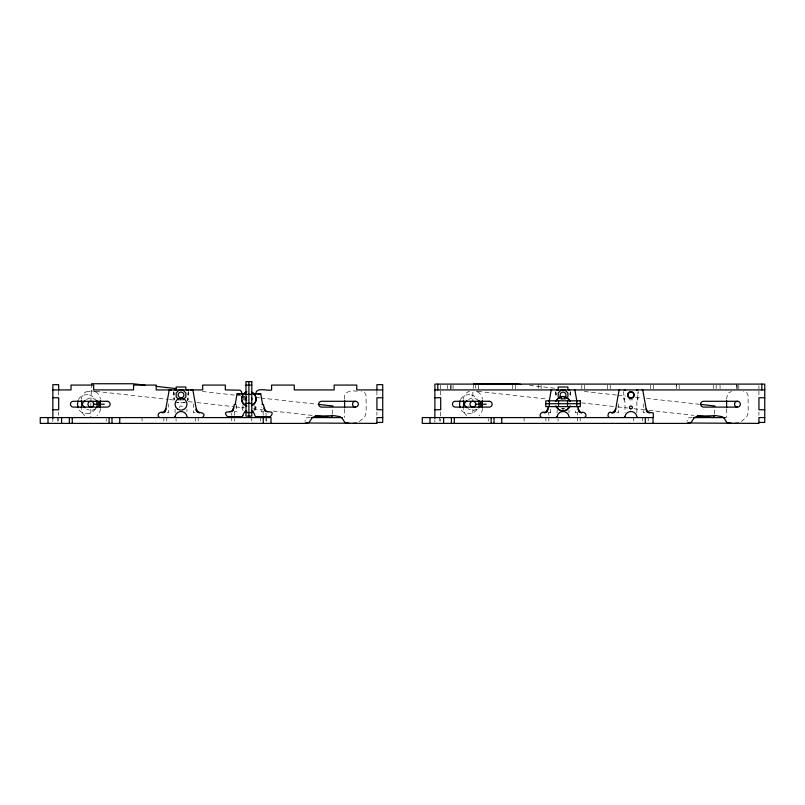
<?xml version="1.0" encoding="UTF-8"?>
<svg xmlns="http://www.w3.org/2000/svg" width="805" height="805" viewBox="0 0 805 805"><rect width="100%" height="100%" fill="white"/><g stroke="black" fill="none" stroke-linecap="round" stroke-linejoin="round"><path stroke-width="0.6" stroke-dasharray="4.03 3.02" d="M188.41 391.552L187.786 400.387M676.281 386.038L676.281 384.106M736.635 386.038L736.635 384.106M187.998 397.74L187.746 400.518M344.58 399.099C342.699 390.677 352.872 390.334 358.487 391.341M726.603 399.099L727.619 393.333L731.544 391.441M188.018 393.575L187.998 394.772L188.249 391.985M570.433 391.552L570.021 397.74M636.856 412.734L636.856 401.796A2.324 2.324 0 0 0 637.298 401.282L638.305 391.552M570.041 393.575L570.021 394.772L570.272 391.985M187.998 398.374L187.847 400.135L187.927 399.582M637.872 398.988L637.892 397.74L637.741 400.135L637.822 399.582M638.023 392.478L637.912 393.575L638.144 391.985M90.854 401.765L91.639 383.744M332.153 414.112L332.797 408.336M473.139 388.463L473.531 384.931M714.176 414.112L714.82 408.336M95.594 408.709L94.738 409.785A19.38 19.38 0 0 1 93.853 410.731L92.062 412.23A8.503 8.503 0 0 1 89.747 413.337L89.375 413.438M477.053 409.443L476.761 409.785A19.38 19.38 0 0 1 475.876 410.731L474.085 412.23A8.503 8.503 0 0 1 471.77 413.337L471.398 413.438M254.632 410.681L255.738 408.759L255.869 404.13M95.735 408.668L91.277 410.721L86.719 409.212M359.312 421.558L364.735 416.859L366.195 412.593L366.034 395.436L364.786 392.8L361.304 391.441M741.335 421.558L746.758 416.859L748.217 412.593L748.056 395.436L746.809 392.8L743.327 391.441M86.336 399.461L90.854 397.66L95.372 399.461M468.359 399.461L472.877 397.66L477.395 399.461M477.013 409.212L472.444 410.721L467.997 408.668M86.276 391.924L92.313 390.948M468.299 391.924L469.456 391.431M184.909 402.53L177.14 402.53M179.284 399.833L183.037 399.833M629.178 399.833L632.67 399.833M236.449 404.543L236.59 411.768L234.446 411.768M263.678 411.768L261.212 411.768L261.202 406.948M167.188 412.734L168.708 412.734L168.718 403.949M195.162 412.734L193.341 412.734L193.331 403.949M548.286 412.734L550.731 412.734M577.618 412.734L575.364 412.734L575.354 408.97M616.781 412.734L618.602 412.734L618.612 403.949M645.057 412.734L643.235 412.734L643.225 403.949M310.307 417.584L305.699 417.966L304.984 421.548M692.33 417.584L687.722 417.966L687.007 421.548M181.024 399.833L180.149 399.753A4.85 4.85 0 0 0 181.024 399.833L180.149 399.753M529.579 385.404L556.969 388.453M584.36 391.492L616.721 395.094M617.968 395.235L625.445 396.06M635.397 397.167L641.625 397.861M646.606 398.415L698.891 404.221M477.868 391.371L547.772 399.139M581.482 402.882L616.429 406.767M617.677 406.907L627.659 408.014M633.907 408.709L647.633 410.228M648.88 410.369L693.819 415.36M202.337 391.492L240.926 395.788M257.107 397.579L259.602 397.861M260.85 397.992L316.868 404.221M90.854 390.817L94.598 391.23M95.845 391.371L168.245 399.411M169.493 399.552L174.484 400.105M188.219 401.635L195.706 402.47M196.953 402.601L234.406 406.767M235.654 406.907L244.388 407.873M253.132 408.849L263.114 409.956M273.106 411.063L313.044 415.501M471.398 394.963L471.77 395.064A8.503 8.503 0 0 1 474.085 396.171L475.876 397.67A18.968 18.968 0 0 1 477.053 398.958L477.345 399.32M89.375 394.963L89.747 395.064A8.503 8.503 0 0 1 92.062 396.171L93.853 397.67A18.968 18.968 0 0 1 95.03 398.958L95.322 399.32M476.298 391.431L477.446 391.924M94.276 391.431L95.423 391.924M243.17 410.681L242.174 409.242L241.923 406.465M623.533 391.552L624.539 401.282A2.324 2.324 0 0 0 624.982 401.796L624.982 412.734M555.661 391.552L556.074 397.74M173.639 391.552L174.192 400.035M174.111 399.501L174.061 398.344M758.934 385.716L758.934 388.865M758.934 391.039L758.934 396.624M758.934 411.989L758.934 415.35M738.809 385.072L738.809 388.755M737.601 385.263L737.601 388.755M736.635 385.263L736.635 388.755M726.603 408.96L726.603 417.584M720.052 385.263L720.052 388.755M716.168 385.072L716.168 388.755M713.26 385.263L713.26 388.755M679.189 385.263L679.189 388.755M676.281 385.072L676.281 388.755M653.65 385.072L653.63 389.922M650.722 385.263L650.722 388.755M648.186 417.584L648.186 421.075M642.37 417.584L642.37 421.075M633.787 417.584L633.787 421.075M610.25 385.263L610.25 388.755M607.342 385.072L607.342 389.922M584.702 385.072L584.702 389.922M581.794 385.263L581.794 388.755M580.204 417.584L580.204 421.075M577.296 412.734L577.296 415.159M577.296 417.584L577.296 421.075M568.984 410.309L568.984 412.734M558.086 418.751L558.086 421.075M557.11 410.309L557.11 412.734M550.741 408.97L550.741 412.734M548.809 412.734L548.809 415.159M548.809 417.584L548.809 421.075M545.901 417.584L545.901 421.075M541.141 385.263L541.141 388.755M538.233 384.106L538.233 388.755M524.085 417.584L524.085 421.075M515.562 385.072L515.562 388.755M512.684 385.263L512.684 388.755M488.273 418.751L488.273 421.075M478.613 385.263L478.613 389.922M475.695 384.106L475.695 389.922M472.877 392.035L472.877 401.765M472.877 409.071L472.877 415.149M453.054 385.072L453.054 388.755M451.122 385.263L451.122 388.755M450.387 385.263L450.387 389.922M447.479 385.263L447.479 388.755M440.697 385.263L440.697 388.865M440.697 391.039L440.697 396.624M440.697 411.989L440.697 421.216M439.721 417.584L439.721 421.075M434.881 419.677L434.881 422.434M376.911 391.039L376.911 396.624M376.911 411.989L376.911 415.35M344.58 408.96L344.58 417.584M266.163 417.584L266.163 421.075M266.053 412.975L266.053 416.618M266.053 418.751L266.053 421.075M263.144 411.768L263.144 415.4M260.347 417.584L260.347 421.075M254.833 405.75L254.833 411.768M251.764 417.584L251.764 421.075M242.959 404.543L242.959 410.56M234.657 411.768L234.657 415.4M234.657 418.751L234.657 421.075M231.749 412.975L231.749 415.4M231.749 417.584L231.749 421.075M198.181 417.584L198.181 421.075M195.273 417.584L195.273 421.075M186.961 409.091L186.961 411.516M176.064 418.751L176.064 421.075M175.088 409.091L175.088 412.734M166.786 417.584L166.786 421.075M163.878 417.584L163.878 421.075M142.062 417.584L142.062 421.075M106.25 418.751L106.25 421.075M90.854 402.983L90.854 407.853M90.854 409.071L90.854 417.584M58.674 391.039L58.674 396.624M58.674 411.989L58.674 415.35M58.674 417.584L58.674 421.216M57.698 417.584L57.698 421.075M52.858 417.584L52.858 422.434M179.575 407.592A1.459 1.459 0 0 1 181.024 406.002A1.459 1.459 0 0 1 182.473 407.592M95.533 391.723A9.509 9.509 0 0 1 100.384 399.34M81.315 399.34A9.509 9.509 0 0 1 86.165 391.723M78.377 399.511A9.509 9.509 0 0 1 89.355 395.024M89.355 413.378A9.509 9.509 0 0 1 78.377 408.88M84.686 415.652A9.509 9.509 0 0 1 81.295 408.608M100.414 408.608A9.509 9.509 0 0 1 97.023 415.652M477.556 391.723A9.509 9.509 0 0 1 482.406 399.34M463.338 399.34A9.509 9.509 0 0 1 468.188 391.723M466.709 415.652A9.509 9.509 0 0 1 463.318 408.608M482.437 408.608A9.509 9.509 0 0 1 479.045 415.652M460.4 399.511A9.509 9.509 0 0 1 471.378 395.024M471.378 413.378A9.509 9.509 0 0 1 460.4 408.88M255.869 406.465L255.738 408.759L255.869 406.465M185.442 402.46L183.148 402.591L185.442 402.46M178.901 402.591L176.607 402.46L178.901 402.591M624.106 400.135L623.945 397.74L624.106 400.135M556.064 393.575L555.943 392.478L556.074 394.772L556.064 393.575M174.041 393.575L173.92 392.478L174.051 394.772L174.041 393.575M174.071 398.988L174.051 397.74L174.071 398.938"/><path stroke-width="1.21" d="M255.869 394.168C255.547 386.259 268.166 391.572 271.607 389.922L271.607 385.072L294.258 385.072L294.258 389.922L334.145 389.922L334.145 385.072L356.786 385.072L356.786 389.922L382.727 389.922M332.032 415.269L331.771 417.584L315.54 415.783M714.055 415.269L713.794 417.584L697.563 415.783M174.997 416.749L174.142 417.584M242.848 415.883L242.114 416.608L227.382 416.618C221.969 410.168 229.516 412.804 232.303 411.083A2.214 1.912 -58.8 0 0 232.605 410.862L232.776 410.62A5.253 5.243 -56 0 0 233.551 408.9M557.02 416.749L556.054 417.584M624.891 416.749L623.925 417.584M165.85 408.799L169.211 389.922L171.495 390.053M233.722 407.833L234.305 404.543L235.473 404.543M235.171 404.543L237.083 393.796L244.549 393.796M547.028 411.647A5.253 5.243 -56 0 0 547.702 409.876L548.326 406.233M549.141 401.685L551.234 389.922L551.838 389.922M614.899 411.647A5.253 5.243 -56 0 0 615.573 409.876L619.105 389.922L619.709 389.922M165.83 408.87L165.729 409.403M233.702 407.904L233.51 408.9M547.843 408.94L547.883 408.739M615.714 408.94L615.755 408.739M233.631 408.296L232.393 411.013L229.848 411.758M165.77 409.232L165.639 409.866A5.253 5.243 -56 0 1 165.005 411.647M165.689 409.604L164.713 411.808A2.214 1.912 -58.8 0 1 164.441 412.079L162.127 412.724L164.904 411.586M547.712 409.604L546.736 411.808A2.214 1.912 -58.8 0 1 546.464 412.079M615.584 409.604L614.607 411.808A2.214 1.852 -56.8 0 1 614.306 412.029L611.951 412.724L614.799 411.586M100.092 402.721L99.981 403.094A8.503 8.503 0 0 1 98.884 405.408L97.385 407.199A18.968 18.968 0 0 1 96.771 407.783M463.64 405.68L463.74 405.307A8.503 8.503 0 0 1 464.847 402.993L466.347 401.202A18.968 18.968 0 0 1 466.96 400.608M482.115 402.721L482.004 403.094A8.503 8.503 0 0 1 480.907 405.408L479.408 407.199A18.968 18.968 0 0 1 478.794 407.783M78.085 400.779L77.471 404.201L78.085 407.622M460.108 400.779L459.494 404.201L460.108 407.622M569.608 406.807L566.921 409.846L563.047 410.963A5.494 3.753 0 0 1 559.968 410.258M96.359 407.551L97.385 404.201L96.117 400.447M478.381 407.551L479.408 404.201L478.14 400.447M560.743 398.686L561.659 398.857M546.927 411.586L544.12 412.724L546.454 412.059A2.214 1.852 -56.8 0 0 546.716 411.778M243.774 396.644L244.318 396.503M564.788 398.646L565.412 398.857M183.037 399.833L185.875 396.996L185.875 392.981L183.037 390.143L179.022 390.143L176.174 392.981L176.174 396.996L179.022 399.833M566.479 398.415L567.897 396.996L567.897 392.981L565.06 390.143L561.045 390.143L558.197 392.981L558.197 396.996L559.626 398.415M564.657 398.777L561.89 398.867M164.351 412.11L164.431 412.059A2.214 1.852 -56.8 0 0 164.693 411.778M254.239 394.048L255.688 393.796M245.807 392.317L242.768 394.993L241.651 398.867A5.494 3.753 90 0 0 242.355 401.947M186.7 390.023L187.817 389.922M257.942 394.048L260.719 393.796L262.631 404.543M568.722 390.023L569.839 389.922M636.594 390.023L637.711 389.922M190.554 390.053L192.848 389.922L196.42 409.866M253.313 411.184L251.623 411.315M611.891 412.724C608.409 410.158 606.497 416.93 609.405 417.584M574.267 389.922L574.871 389.922L576.964 401.685M642.138 389.922L642.742 389.922L646.314 409.866A5.253 5.243 56 0 0 646.948 411.647M202.538 417.584C206.855 413.347 200.888 412.452 197.628 412.059A2.214 1.912 58.8 0 1 197.316 411.828L197.155 411.586M584.561 417.584C588.264 415.471 584.188 410.51 580.888 412.734M652.432 417.584L653.378 417.071L653.227 412.915L647.522 412.059A2.214 1.912 58.8 0 1 647.21 411.828L647.049 411.586M352.962 423.4L355.88 423.189A7.476 7.476 0 0 0 356.343 423.078M734.985 423.4L737.903 423.189A7.476 7.476 0 0 0 738.366 423.078M91.639 383.744L132.614 383.744L145.061 385.132M473.662 383.744L514.637 383.744L520.865 384.438M245.988 385.142L251.804 385.142M52.858 389.922L71.031 389.922L71.031 385.072L93.672 385.072L93.672 389.922L133.57 389.922L133.57 385.072L156.21 385.072L156.21 389.922L202.679 389.922L202.679 385.072L225.32 385.072L225.32 389.922L239.86 390.173L241.51 391.552L241.923 394.168M434.881 389.922L764.75 389.922M245.988 391.502L246.712 391.502M253.253 393.796L260.719 393.796M245.988 394.39L251.804 394.39M52.858 397.75L58.674 397.75L58.674 409.755L52.858 409.755M382.727 397.75L376.911 397.75L376.911 409.755L382.727 409.755M434.881 397.75L440.697 397.75L440.697 409.755L434.881 409.755M764.75 397.75L758.934 397.75L758.934 409.755L764.75 409.755M355.418 401.293L321.557 401.293A2.908 2.908 0 0 0 318.649 404.201A2.908 2.908 0 0 0 321.557 407.109L355.418 407.109M737.44 401.293L703.58 401.293A2.908 2.908 0 0 0 700.672 404.201A2.908 2.908 0 0 0 703.58 407.109L737.44 407.109M245.988 403.345L251.804 403.345M545.8 403.718L580.304 403.718M93.289 404.201L104.237 404.201M475.312 404.201L486.26 404.201M262.038 404.543L263.497 404.543L264.292 408.9A5.253 5.243 56 0 0 264.925 410.681M245.988 406.233L246.712 406.233M561.94 408.568L564.154 408.568M264.141 408.165L265.127 410.741A2.214 1.912 58.8 0 0 265.479 411.114C268.105 412.693 275.662 410.168 270.41 416.618L255.678 416.608L254.944 415.883A6.088 6.088 0 0 0 251.351 411.043M245.988 412.593L251.804 412.593M163.767 412.734C160.426 410.51 155.536 414.887 159.511 417.584M198.583 412.734C202.558 413.156 194.629 412.019 196.239 409M545.498 412.734C542.077 410.379 537.77 415.4 541.534 417.584M611.84 412.734L613.823 412.734M648.478 412.734L649.997 412.734M311.535 417.584L342.135 417.584M382.727 417.584L376.911 417.584L376.911 423.4L305.699 423.017M693.558 417.584L725.386 417.584M764.75 417.584L758.934 417.584L758.934 423.4L687.722 423.017M376.911 422.434L382.727 422.434L382.727 384.659L376.911 384.659L376.911 389.922M758.934 422.434L764.75 422.434L764.75 384.106L434.881 384.106L434.881 418.439M731.685 423.4L726.855 422.444L724.118 418.187L722.115 416.668L716.078 415.652L697.1 416.195L694.242 417.735L691.072 422.444L686.826 423.4L422.273 423.4L422.273 417.584L653.036 417.584L653.036 423.4M349.662 423.4L344.832 422.444L342.095 418.187L340.092 416.668L334.055 415.652L315.077 416.195L312.219 417.735L309.05 422.444L304.803 423.4L40.25 423.4L40.25 417.584L271.013 417.584L271.013 423.4M624.137 389.922L625.244 390.023M556.265 389.922L557.372 390.023M174.242 389.922L175.349 390.023M237.083 393.796L239.86 394.048M242.114 393.796L243.553 394.048M246.773 411.315L245.012 411.254M637.912 417.584L636.956 416.749A6.088 6.088 0 0 0 624.922 416.557M570.041 417.584L569.085 416.749A6.088 6.088 0 0 0 557.05 416.557M188.018 417.584L187.062 416.749A6.088 6.088 0 0 0 175.027 416.557M649.897 412.724L647.15 411.717L646.113 408.87M267.703 411.747L265.026 410.62M700.139 404.362L715.082 406.022M156.271 386.38L176.184 388.594M186.146 389.701L188.642 389.972M318.116 404.362L333.059 406.022M580.908 412.603L581.945 412.724L579.65 412.059A2.214 1.912 58.8 0 1 579.338 411.828L579.177 411.586M580.677 412.542L578.835 411.033L577.779 406.233M251.995 392.317L255.024 394.993L256.141 398.867M265.147 410.761L265.207 410.832A2.214 1.852 56.8 0 0 265.509 411.053M243.925 397.227L244.046 400.025M569.608 400.618L566.921 397.59L563.047 396.473A5.494 3.753 0 0 0 559.968 397.167M482.115 405.68L482.004 405.307A8.503 8.503 0 0 0 480.907 402.993L479.408 401.202A19.38 19.38 0 0 0 478.794 400.608M463.64 402.721L463.74 403.094A8.503 8.503 0 0 0 464.847 405.408L466.347 407.199A19.38 19.38 0 0 0 466.96 407.783M100.092 405.68L99.981 405.307A8.503 8.503 0 0 0 98.884 402.993L97.385 401.202A19.38 19.38 0 0 0 96.771 400.608M578.443 409.866L578.252 408.94M578.312 409.272L578.221 408.739M761.842 384.106L761.842 389.922M726.603 400.337L726.603 407.722M645.278 417.584L645.278 423.4M576.783 400.81L576.783 406.626M570.413 400.81L570.413 401.353M570.413 406.082L570.413 406.626M567.897 389.439L567.897 387.014L558.197 387.014L558.197 390.546M567.525 400.81L567.525 406.626M558.569 400.81L558.569 406.626M555.681 400.81L555.681 401.353M555.681 406.082L555.681 406.626M549.322 400.81L549.322 406.626M501.777 417.584L501.777 423.4M494.018 417.584L494.018 423.4M491.11 417.584L491.11 423.4M454.272 417.584L454.272 423.4M451.364 417.584L451.364 423.4M443.605 417.584L443.605 423.4M437.789 384.106L437.789 389.922M430.031 417.584L430.031 423.4M344.58 400.337L344.58 407.722M263.255 417.584L263.255 423.4M248.896 381.61L248.896 416.125M185.875 389.439L185.875 387.014L176.174 387.014L176.174 390.546M119.754 417.584L119.754 423.4M111.996 417.584L111.996 423.4M109.088 417.584L109.088 423.4M72.249 417.584L72.249 423.4M69.341 417.584L69.341 423.4M61.583 417.584L61.583 423.4M58.674 389.922L58.674 384.659L52.858 384.659L52.858 418.439M48.008 417.584L48.008 423.4M251.482 392.095A7.245 7.245 0 0 1 251.633 405.579M246.692 405.77A7.245 7.245 0 0 1 246.672 391.965M246.008 405.388A10.123 6.913 90 0 1 242.275 402.047M251.794 405.388A10.123 6.913 90 0 0 255.517 402.047A5.494 3.753 90 0 0 256.161 398.867M251.603 397.801A2.908 2.908 0 0 1 251.603 399.934M246.642 400.699A2.908 2.908 0 0 1 246.642 397.036M242.899 415.581A6.088 6.088 0 0 1 246.712 410.932M232.565 410.812A2.214 1.852 -56.8 0 1 232.283 411.053M233.279 408.266A6.521 6.118 -64.3 0 1 232.575 410.51M265.217 410.51A6.521 6.118 64.3 0 1 264.513 408.266M100.394 400.679A9.509 9.509 0 0 1 100.031 402.701M84.938 407.783A19.38 19.38 0 0 1 84.324 407.199L82.824 405.408A8.503 8.503 0 0 1 81.718 403.094L81.617 402.721A9.509 9.509 0 0 1 81.315 400.679M81.315 407.722A9.509 9.509 0 0 1 81.677 405.7L81.718 405.307A8.503 8.503 0 0 1 82.824 402.993L84.324 401.202A18.968 18.968 0 0 1 84.938 400.608M100.031 405.7A9.509 9.509 0 0 1 100.394 407.722M165.407 409.242A6.521 6.118 -64.3 0 1 164.703 411.486M197.054 411.647A5.253 5.243 56 0 1 196.38 409.876M197.638 412.029A2.214 1.852 56.8 0 1 197.366 411.778M197.346 411.486A6.521 6.118 64.3 0 1 196.641 409.242M561.216 397.247A2.908 2.908 0 0 1 560.924 393.001A2.908 2.908 0 0 1 565.18 393.001A2.908 2.908 0 0 1 564.879 397.247M614.628 411.828A2.214 1.912 -58.8 0 1 614.346 412.079M615.302 409.242A6.521 6.118 -64.3 0 1 614.597 411.486M647.532 412.029A2.214 1.852 56.8 0 1 647.26 411.778M647.24 411.486A6.521 6.118 64.3 0 1 646.536 409.242M547.43 409.242A6.521 6.118 -64.3 0 1 546.726 411.486M579.077 411.647A5.253 5.243 56 0 1 578.403 409.876M579.66 412.029A2.214 1.852 56.8 0 1 579.389 411.778M579.369 411.486A6.521 6.118 64.3 0 1 578.664 409.242M569.89 406.112A7.245 7.245 0 0 1 556.205 406.092M556.205 401.333A7.245 7.245 0 0 1 569.89 401.313M556.527 400.82A10.123 6.913 0 0 1 559.867 397.096M559.867 410.339A10.123 6.913 0 0 1 556.527 406.606M563.108 410.168A5.967 5.967 0 0 1 562.524 410.148M482.416 400.679A9.509 9.509 0 0 1 482.054 402.701M463.7 402.701A9.509 9.509 0 0 1 463.338 400.679M463.338 407.722A9.509 9.509 0 0 1 463.7 405.7M482.054 405.7A9.509 9.509 0 0 1 482.416 407.722M251.804 381.6L245.988 381.6L245.988 416.125L251.804 416.135L251.804 381.61M580.304 400.81L545.8 400.81L545.78 406.626L580.304 406.626L580.314 400.81M107.196 401.293L73.346 401.293A2.908 2.908 0 0 0 70.438 404.201A2.908 2.908 0 0 0 73.346 407.109L107.196 407.109A2.908 2.908 0 0 0 110.104 404.201A2.908 2.908 0 0 0 107.196 401.293M489.219 401.293L455.368 401.293A2.908 2.908 0 0 0 452.46 404.201A2.908 2.908 0 0 0 455.368 407.109L489.219 407.109A2.908 2.908 0 0 0 492.127 404.201A2.908 2.908 0 0 0 489.219 401.293M353.959 406.716A2.908 2.908 0 0 0 358.326 404.201A2.908 2.908 0 0 0 353.959 401.685A2.908 2.908 0 0 0 353.959 406.716M89.395 406.716A2.908 2.908 0 0 0 93.762 404.201A2.908 2.908 0 0 0 89.395 401.685A2.908 2.908 0 0 0 89.395 406.716M179.575 397.509A2.908 2.908 0 0 0 183.932 394.993A2.908 2.908 0 0 0 179.575 392.468A2.908 2.908 0 0 0 179.575 397.509M177.603 409.081A5.967 5.967 0 0 0 186.971 404.724A5.967 5.967 0 0 0 178.509 398.787A5.967 5.967 0 0 0 177.603 409.081M629.47 397.509A2.908 2.908 0 0 0 633.827 394.993A2.908 2.908 0 0 0 629.47 392.468A2.908 2.908 0 0 0 629.47 397.509M629.017 397.801A3.391 3.391 0 0 0 634.31 395.235A3.391 3.391 0 0 0 629.44 391.934A3.391 3.391 0 0 0 629.017 397.801M630.194 408.719A1.459 1.459 0 0 0 632.378 407.461A1.459 1.459 0 0 0 630.194 406.193A1.459 1.459 0 0 0 630.194 408.719M735.981 406.716A2.908 2.908 0 0 0 740.348 404.201A2.908 2.908 0 0 0 735.981 401.685A2.908 2.908 0 0 0 735.981 406.716M471.418 406.716A2.908 2.908 0 0 0 475.785 404.201A2.908 2.908 0 0 0 471.418 401.685A2.908 2.908 0 0 0 471.418 406.716"/></g></svg>
